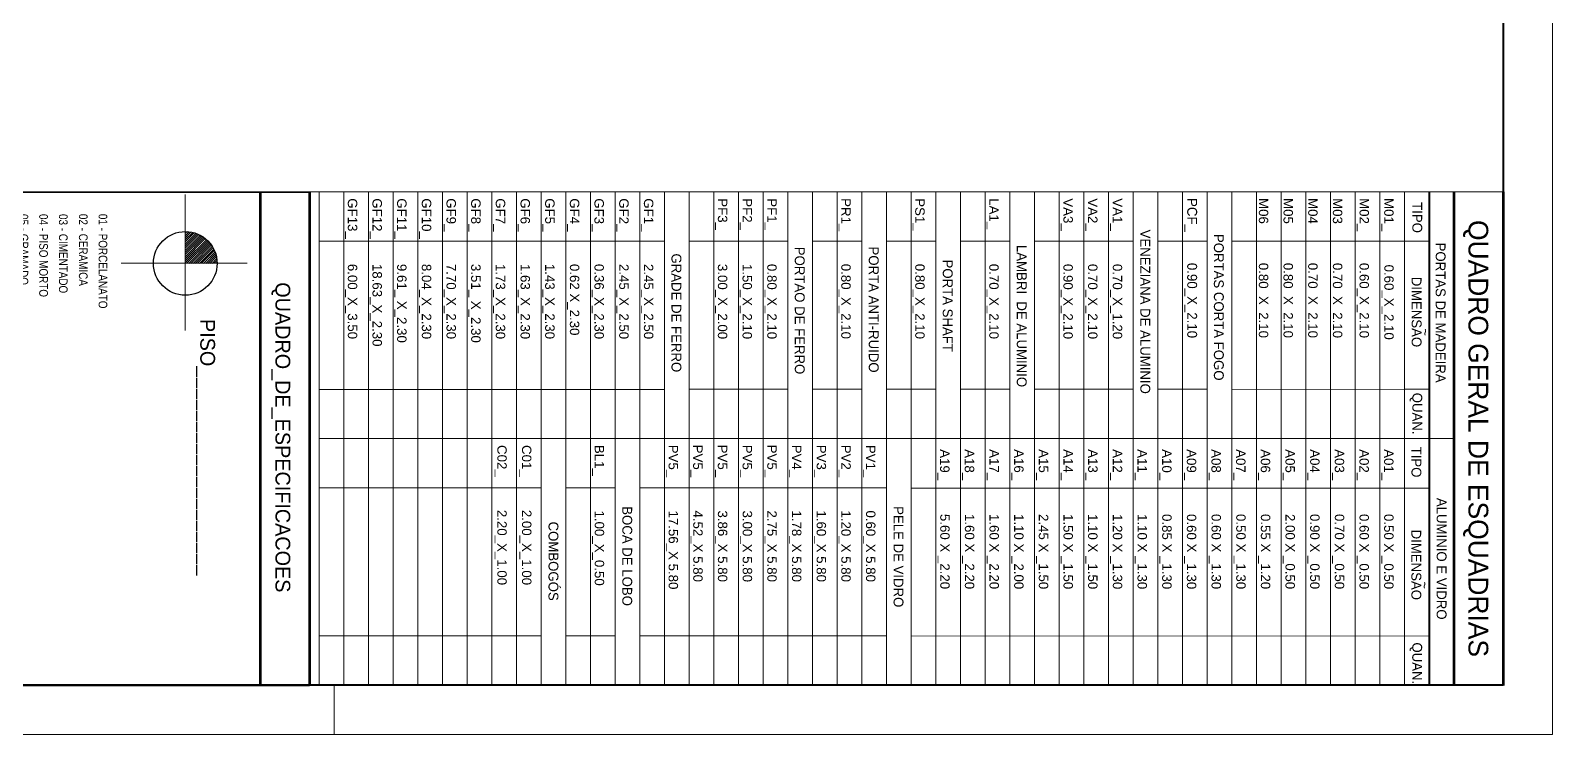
# Model space of a CAD drawing. Header units: metres. Extents: x -62 to 23, y -77 to 42.
# Drawn here: x -8.58 to 22.28, y -76.95 to -62.68 of the extents above; entities that cross this region are included whole.
import ezdxf
from ezdxf.enums import TextEntityAlignment as Align

# ---------------------------------------------------------------- set-up
doc = ezdxf.new("R2010")
doc.units = ezdxf.units.M
doc.header["$MEASUREMENT"] = 0
for name, color, linetype, lineweight in [('00-EDIFICACOES TÉRREO', 7, 'Continuous', 0), ('Level 3', 7, 'Continuous', 0), ('Level 63', 7, 'Continuous', 0)]:
    doc.layers.add(name, color=color, linetype=linetype, lineweight=lineweight)
doc.styles.add('Style-INTL_ENGINEERING', font='INTL_ENGINEERING.shx')

# ---------------------------------------------------------------- blocks, each defined once
blk = doc.blocks.new('*U336')
at = {"layer": 'Level 3', "color": 131, "linetype": 'Continuous', "lineweight": 0}
for p, q in [((-0.00126, -0.0128), (-0.00125, 0.0128)), ((-0.01464, 0.00023), (0.01268, 0.00022)), ((-0.00728, 0.00023), (-0.00767, -0.00018)), ((-0.00684, 0.00024), (-0.00763, -0.00057)), ((-0.00642, 0.00022), (-0.00757, -0.00094)), ((-0.006, 0.00023), (-0.00752, -0.00129)), ((-0.00557, 0.00023), (-0.00741, -0.00161)), ((-0.00515, 0.00023), (-0.00732, -0.00195)), ((-0.00472, 0.00023), (-0.0072, -0.00225)), ((-0.0043, 0.00023), (-0.00705, -0.00255)), ((-0.00387, 0.00023), (-0.00691, -0.00282)), ((-0.00346, 0.00022), (-0.00678, -0.00309)), ((-0.00303, 0.00022), (-0.00659, -0.00336)), ((-0.00259, 0.00023), (-0.00642, -0.00358)), ((-0.00217, 0.00023), (-0.00625, -0.00386)), ((-0.00176, 0.00023), (-0.00604, -0.00407)), ((-0.00134, 0.00023), (-0.00583, -0.00429)), ((-0.00123, -0.0001), (-0.00564, -0.0045)), ((-0.00123, -0.00053), (-0.0054, -0.0047)), ((-0.00123, -0.00095), (-0.00517, -0.00489)), ((-0.00125, -0.0014), (-0.00491, -0.00509)), ((-0.00123, -0.00181), (-0.00468, -0.00523)), ((-0.00123, -0.00223), (-0.0044, -0.00539)), ((-0.00124, -0.00266), (-0.00411, -0.00554)), ((-0.00124, -0.00309), (-0.00383, -0.00566)), ((-0.00123, -0.00351), (-0.00353, -0.0058)), ((-0.00123, -0.00394), (-0.00321, -0.00591)), ((-0.00125, -0.00436), (-0.0029, -0.00601)), ((-0.00124, -0.00478), (-0.00255, -0.0061)), ((-0.00123, -0.00521), (-0.00217, -0.00616)), ((-0.00124, -0.00563), (-0.00181, -0.0062)), ((-0.00123, -0.00605), (-0.00142, -0.00621))]:
    blk.add_line(p, q, dxfattribs=at)
at = {"layer": 'Level 3', "color": 131, "linetype": 'Continuous', "lineweight": 13}
blk.add_line((0.00581, 0.00022), (0.00581, 0.00025), dxfattribs=at)
at = {"layer": 'Level 3', "color": 131, "linetype": 'Continuous', "lineweight": 0, "flags": 128}
blk.add_lwpolyline([(-0.00124, 0.00023), (-0.00124, -0.00623), (-0.00125, -0.00622, -0.414523), (-0.0077, 0.00022), (-0.00768, 0.00023)], format="xyb", close=True, dxfattribs=at)
at = {"layer": 'Level 3', "color": 131, "linetype": 'Continuous', "lineweight": 30}
blk.add_circle((-0.00126, 0.00023), 0.00645, dxfattribs=at)
blk = doc.blocks.new('*U337')
at = {"layer": 'Level 3', "color": 131, "linetype": 'Continuous', "lineweight": 0}
for p, q in [((-0.00017, -0.01279), (-0.00016, 0.01281)), ((-0.00019, 0.00567), (0.00075, 0.0066)), ((-0.00019, 0.00523), (0.00113, 0.00653)), ((-0.00019, 0.00482), (0.00147, 0.00646)), ((-0.00019, 0.00438), (0.00181, 0.00636)), ((-0.00019, 0.00396), (0.00211, 0.00625)), ((-0.00018, 0.0065), (-0.00001, 0.00666)), ((-0.00018, 0.00609), (0.0004, 0.00665)), ((-0.0002, 0.00139), (0.00375, 0.00534)), ((-0.00019, 0.00311), (0.00269, 0.006)), ((-0.00019, 0.00225), (0.00325, 0.00567)), ((-0.00019, 0.00183), (0.00349, 0.00551)), ((-0.00019, 0.00097), (0.00398, 0.00513)), ((-0.00018, 0.00354), (0.00241, 0.00611)), ((-0.00018, 0.00269), (0.00297, 0.00583)), ((-0.00018, 0.00057), (0.0042, 0.00495)), ((-0.00009, 0.00021), (0.00441, 0.00474)), ((0.00032, 0.00023), (0.00461, 0.00451)), ((0.00075, 0.00021), (0.00483, 0.00429)), ((0.00117, 0.00023), (0.00499, 0.00403)), ((0.00161, 0.00023), (0.00517, 0.0038)), ((0.00204, 0.00025), (0.00535, 0.00353)), ((0.00245, 0.00021), (0.00549, 0.00328)), ((0.01377, 0.00023), (-0.01381, 0.00021)), ((0.00287, 0.00022), (0.00565, 0.00299)), ((0.00329, 0.00024), (0.00577, 0.0027)), ((0.00373, 0.00022), (0.00589, 0.00239)), ((0.00415, 0.00022), (0.00599, 0.00207)), ((0.00457, 0.00023), (0.00609, 0.00174)), ((0.00501, 0.00021), (0.00615, 0.00138)), ((0.00541, 0.00021), (0.00623, 0.00103)), ((0.00585, 0.00025), (0.00625, 0.00066))]:
    blk.add_line(p, q, dxfattribs=at)
at = {"layer": 'Level 3', "color": 131, "linetype": 'Continuous', "lineweight": 13}
blk.add_line((-0.00723, 0.00021), (-0.00722, 0.00023), dxfattribs=at)
at = {"layer": 'Level 3', "color": 131, "linetype": 'Continuous', "lineweight": 0, "extrusion": (0, 0, -1), "flags": 128}
blk.add_lwpolyline([(0.00016, 0.00022), (0.00019, 0.00667), (0.0002, 0.00668, 0.414523), (-0.00626, 0.00023), (-0.00627, 0.00023)], format="xyb", close=True, dxfattribs=at)
at = {"layer": 'Level 3', "color": 131, "linetype": 'Continuous', "lineweight": 30, "extrusion": (0, 0, -1)}
blk.add_circle((0.00019, 0.00024), 0.00645, dxfattribs=at)
blk = doc.blocks.new('*U338')
at = {"layer": 'Level 3', "color": 131, "linetype": 'Continuous', "lineweight": 0}
for p, q in [((-0.00129, -0.01279), (-0.00129, 0.01282)), ((-0.00127, 0.00395), (-0.00357, 0.00623)), ((-0.00127, 0.00437), (-0.00327, 0.00635)), ((-0.00128, 0.00479), (-0.00293, 0.00646)), ((-0.00127, 0.00521), (-0.00259, 0.00654)), ((-0.00128, 0.00565), (-0.00221, 0.0066)), ((-0.00127, 0.00607), (-0.00186, 0.00663)), ((-0.00128, 0.00649), (-0.00145, 0.00665)), ((-0.00391, 0.00021), (-0.00695, 0.00326)), ((-0.0035, 0.00021), (-0.00681, 0.00353)), ((-0.00307, 0.00021), (-0.00663, 0.0038)), ((-0.00266, 0.00021), (-0.00646, 0.00403)), ((-0.00222, 0.00021), (-0.00629, 0.0043)), ((-0.0018, 0.00021), (-0.00607, 0.00451)), ((-0.00137, 0.00023), (-0.00588, 0.00473)), ((-0.00127, 0.00055), (-0.00567, 0.00493)), ((-0.00128, 0.00098), (-0.00542, 0.00515)), ((-0.00127, 0.00139), (-0.00522, 0.00533)), ((-0.00128, 0.00181), (-0.00495, 0.00551)), ((-0.00127, 0.00225), (-0.00472, 0.00568)), ((-0.00128, 0.00267), (-0.00443, 0.00583)), ((-0.00127, 0.0031), (-0.00417, 0.00598)), ((-0.00127, 0.00352), (-0.00387, 0.0061)), ((-0.01468, 0.00021), (0.01265, 0.00021)), ((-0.00731, 0.00022), (-0.00772, 0.00061)), ((-0.00688, 0.00022), (-0.00768, 0.00101)), ((-0.00646, 0.00022), (-0.00762, 0.00137)), ((-0.00603, 0.00021), (-0.00755, 0.00173)), ((-0.0056, 0.00022), (-0.00745, 0.00205)), ((-0.00518, 0.00022), (-0.00735, 0.00239)), ((-0.00475, 0.00021), (-0.00724, 0.0027)), ((-0.00434, 0.00021), (-0.00712, 0.00299))]:
    blk.add_line(p, q, dxfattribs=at)
at = {"layer": 'Level 3', "color": 131, "linetype": 'Continuous', "lineweight": 13}
blk.add_line((0.00576, 0.00021), (0.00576, 0.00024), dxfattribs=at)
at = {"layer": 'Level 3', "color": 131, "linetype": 'Continuous', "lineweight": 0, "extrusion": (0, 0, -1), "flags": 128}
blk.add_lwpolyline([(0.0013, 0.00022), (0.00128, 0.00669), (0.00129, 0.00667, -0.414523), (0.00774, 0.00022), (0.00774, 0.00021)], format="xyb", close=True, dxfattribs=at)
at = {"layer": 'Level 3', "color": 131, "linetype": 'Continuous', "lineweight": 30, "extrusion": (0, 0, -1)}
blk.add_circle((0.0013, 0.00022), 0.00645, dxfattribs=at)
blk = doc.blocks.new('*U335')
at = {"layer": 'Level 3', "color": 131, "linetype": 'Continuous', "lineweight": 13}
for p, q in [((-0.05, -0.08064), (-0.05, 0.08064)), ((0.05, -0.08063), (0.04999, 0.08061))]:
    blk.add_line(p, q, dxfattribs=at)
at = {"layer": 'Level 3', "color": 131, "linetype": 'Continuous', "lineweight": 140}
for p, q in [((-0.05, 0.08064), (0.04986, 0.08062)), ((-0.05, 0.07063), (0.04986, 0.07061)), ((-0.05, -0.08064), (0.05001, -0.08063))]:
    blk.add_line(p, q, dxfattribs=at)
at = {"layer": 'Level 3', "color": 131, "linetype": 'Continuous', "lineweight": 0}
blk.add_line((-0.0223, -0.0464), (-0.04962, -0.0464), dxfattribs=at)
at = {"layer": 'Level 3', "color": 131, "linetype": 'Continuous', "lineweight": 30, "extrusion": (0, 0, -1), "xscale": 1.000000000173473, "yscale": 1.000000000173473, "zscale": 1.000000000173473, "rotation": 359.9989327811293}
for name, p in [('*U337', (0.03585, 0.05522)), ('*U338', (0.03697, 0.00127))]:
    blk.add_blockref(name, p, dxfattribs=at)
at = {"layer": 'Level 3', "color": 131, "linetype": 'Continuous', "lineweight": 30, "xscale": 1.000000000097578, "yscale": 1.000000000097578, "zscale": 1.000000000097578, "rotation": 0.0008004141529982}
blk.add_blockref('*U336', (-0.03387, -0.04662), dxfattribs=at)
at = {"layer": 'Level 3', "color": 131, "linetype": 'Continuous', "lineweight": 13, "style": 'Style-INTL_ENGINEERING'}
for s, height, width, p in [('01 - PORCELANATO', 0.0017599, 0.852311, (-0.04569, 0.03789)), ('02 - CERAMICA', 0.0017599, 0.852341, (-0.04569, 0.0339)), ('03 - CIMENTADO', 0.0017599, 0.852341, (-0.04566, 0.02985)), ('04 - PISO MORTO', 0.0017599, 0.852341, (-0.04567, 0.02585)), ('05 - GRAMADO', 0.0017599, 0.852341, (-0.04566, 0.02186)), ('06 - PEDRA PORTUGUESA COM DETALHES', 0.0017598, 0.85237, (-0.04565, 0.01787)), ('01 - PORCELANATO', 0.0017599, 0.852311, (-0.04564, -0.01602)), ('02 - CERAMICA', 0.0017599, 0.852311, (-0.04576, -0.01994)), ('03 - TEXTURA ACRILICA', 0.0017599, 0.852311, (-0.04577, -0.02395)), ('04 - PINTURA ACRILICA', 0.0017599, 0.852311, (-0.04567, -0.02809)), ('01 - CONCRETO APARENTE', 0.0017599, 0.852311, (-0.04511, -0.06523)), ('02 - PINTURA LÁTEX SOBRE FORRO DE GESSO', 0.0017599, 0.852341, (-0.04498, -0.06931))]:
    blk.add_text(s, height=height, rotation=0.0007, dxfattribs=dict(at, width=width)).set_placement(p)
at = {"layer": 'Level 3', "color": 131, "linetype": 'Continuous', "lineweight": 40, "style": 'Style-INTL_ENGINEERING'}
for tag, p in [('*U339_358412', (-0.03183, 0.07374)), ('*U339_358413', (-0.02439, 0.0585)), ('*U339_358453', (-0.02435, 0.00371)), ('*U339_358454', (-0.02428, -0.04363))]:
    blk.add_attdef(tag, p, '', height=0.003, rotation=0.0007, dxfattribs=at)
blk = doc.blocks.new('*U339')
at = {"layer": '00-EDIFICACOES TÉRREO', "color": 2, "linetype": 'Continuous', "lineweight": 140}
for p, q in [((-0.05, 0.12099), (0.05, 0.12099)), ((-0.05, 0.11099), (0.05, 0.11099)), ((-0.05001, -0.121), (0.04999, -0.121))]:
    blk.add_line(p, q, dxfattribs=at)
at = {"layer": '00-EDIFICACOES TÉRREO', "color": 2, "linetype": 'Continuous', "lineweight": 13}
for p, q in [((-0.05, 0.11099), (0.03, 0.11099)), ((-0.00001, 0.11099), (-0.00001, -0.11901)), ((-0.04, 0.10599), (-0.04001, 0.10099)), ((-0.01001, 0.10599), (-0.01001, 0.10099)), ((0.01, 0.10599), (0.01, 0.00099)), ((0.04, 0.10599), (0.03999, 0.00099)), ((-0.05, 0.10099), (0.04999, 0.10098)), ((-0.04001, 0.06599), (-0.04001, 0.10099)), ((-0.01, 0.06599), (-0.01001, 0.10099)), ((-0.05, 0.09599), (0.04999, 0.09598)), ((-0.05, 0.09099), (0.04999, 0.09099)), ((-0.05, 0.08598), (0.05, 0.08599)), ((-0.05, 0.08098), (0.05, 0.08099)), ((-0.05, 0.07598), (0.05, 0.07599)), ((-0.05001, 0.07099), (0.05, 0.07098)), ((-0.05001, 0.06599), (0.05, 0.06599)), ((-0.05001, 0.06099), (0.04999, 0.06098)), ((-0.04001, 0.05098), (-0.04001, 0.06098)), ((-0.01001, 0.05098), (-0.01001, 0.06098)), ((-0.05001, 0.05599), (0.04999, 0.05599)), ((-0.05, 0.05098), (0.04999, 0.05099)), ((-0.05, 0.04599), (0.05, 0.04599)), ((-0.04002, 0.02597), (-0.04002, 0.04599)), ((-0.01002, 0.02598), (-0.01002, 0.04599)), ((-0.05, 0.04099), (0.05, 0.04098)), ((-0.05, 0.03599), (0.05, 0.03599)), ((-0.05, 0.03099), (0.05, 0.03099)), ((-0.05, 0.02599), (0.05, 0.02599)), ((-0.05, 0.02098), (0.05, 0.02099)), ((-0.04002, 0.01098), (-0.04002, 0.02097)), ((-0.01002, 0.01098), (-0.01002, 0.02096)), ((-0.05, 0.01599), (0.05, 0.01597)), ((-0.05001, 0.01099), (0.05, 0.01099)), ((-0.05, 0.00599), (0.04999, 0.00599)), ((-0.04001, -0.00403), (-0.04001, 0.00597)), ((-0.01002, -0.00403), (-0.01002, 0.00596)), ((-0.05, 0.00098), (0.05, 0.00099)), ((-0.05, -0.00401), (0.04999, -0.00401)), ((0.00997, -0.05401), (0.00997, -0.004)), ((0.03998, -0.05401), (0.03997, -0.004)), ((-0.05001, -0.00901), (0.05, -0.00901)), ((-0.04003, -0.01903), (-0.04003, -0.00903)), ((-0.01003, -0.01903), (-0.01003, -0.00904)), ((-0.05001, -0.01401), (0.05, -0.01402)), ((-0.05001, -0.01901), (0.04999, -0.01901)), ((-0.05001, -0.024), (0.04999, -0.02401)), ((-0.04001, -0.044), (-0.04, -0.02403)), ((-0.01001, -0.04401), (-0.01001, -0.02404)), ((-0.05001, -0.029), (0.04999, -0.02901)), ((-0.05001, -0.03401), (0.05, -0.03401)), ((-0.05, -0.039), (0.05, -0.03902)), ((-0.05, -0.044), (0.05, -0.04402)), ((-0.05, -0.049), (0.05, -0.04901)), ((-0.04001, -0.11901), (-0.04, -0.04903)), ((-0.00999, -0.11901), (-0.01, -0.04904)), ((-0.05, -0.054), (0.05, -0.05401)), ((-0.05, -0.059), (0.05, -0.05901)), ((0.00998, -0.06901), (0.00998, -0.05899)), ((0.03998, -0.06902), (0.03998, -0.059)), ((-0.05001, -0.06401), (0.05, -0.06401)), ((-0.05, -0.069), (0.05001, -0.06902)), ((-0.05001, -0.07401), (0.05001, -0.07402)), ((0.00999, -0.11901), (0.00999, -0.07399)), ((0.03999, -0.11901), (0.03998, -0.07399)), ((-0.05001, -0.079), (0.04999, -0.07901)), ((-0.05001, -0.08402), (0.05, -0.08401)), ((-0.05001, -0.089), (0.05, -0.08902)), ((-0.05001, -0.09401), (0.05, -0.09402)), ((-0.05001, -0.09901), (0.04999, -0.09901)), ((-0.05001, -0.10402), (0.05, -0.10402)), ((-0.05001, -0.10901), (0.05, -0.10903)), ((-0.05002, -0.11401), (0.05, -0.11403)), ((-0.05001, -0.11901), (0.04998, -0.11901))]:
    blk.add_line(p, q, dxfattribs=at)
at = {"layer": '00-EDIFICACOES TÉRREO', "color": 2, "linetype": 'Continuous', "lineweight": 40}
blk.add_line((-0.05, 0.10597), (0.05, 0.10599), dxfattribs=at)
at = {"layer": '00-EDIFICACOES TÉRREO', "color": 2, "linetype": 'Continuous', "lineweight": 40, "style": 'Style-INTL_ENGINEERING'}
blk.add_text('QUADRO GERAL DE ESQUADRIAS', height=0.0039998, rotation=359.9993, dxfattribs=at).set_placement((-0.00003, 0.11596), align=Align.MIDDLE_CENTER)
at = {"layer": '00-EDIFICACOES TÉRREO', "color": 2, "linetype": 'Continuous', "lineweight": 0, "style": 'Style-INTL_ENGINEERING'}
for s, height, p in [('PORTAS DE MADEIRA', 0.0019999, (-0.03974, 0.10731)), ('ALUMINIO E VIDRO', 0.0019999, (0.012, 0.10751)), ('PORTAS CORTA FOGO', 0.0019999, (-0.04149, 0.06235)), ('VENEZIANA DE ALUMINIO', 0.0019999, (-0.04237, 0.04744)), ('LAMBRI  DE ALUMINIO', 0.002, (-0.03927, 0.0224)), ('PORTA SHAFT', 0.002, (-0.03631, 0.0074)), ('PELE DE VIDRO', 0.002, (0.01368, -0.00258)), ('PORTA ANTI-RUIDO', 0.002, (-0.03895, -0.0076)), ('PORTAO DE FERRO', 0.002, (-0.0389, -0.0226)), ('GRADE DE FERRO', 0.002, (-0.03754, -0.0476)), ('BOCA DE LOBO', 0.002, (0.01369, -0.05757)), ('COMBOGÓS', 0.002, (0.0168, -0.07253))]:
    blk.add_text(s, height=height, rotation=359.9993, dxfattribs=at).set_placement(p)
at = {"layer": '00-EDIFICACOES TÉRREO', "color": 2, "linetype": 'Continuous', "lineweight": 13, "style": 'Style-INTL_ENGINEERING'}
for s, height, p in [('~', 0.002, (-0.02236, 0.10423)), ('~', 0.002, (0.02891, 0.10408)), ('TIPO', 0.002, (-0.04794, 0.10258)), ('DIMENSAO', 0.002, (-0.03281, 0.10244)), ('QUAN.', 0.002, (-0.00931, 0.10258)), ('TIPO', 0.002, (0.00162, 0.1024)), ('DIMENSAO', 0.002, (0.01844, 0.10238)), ('QUAN.', 0.002, (0.0413, 0.10256)), ('0.90_X_2.10', 0.0020099, (-0.03563, 0.05694))]:
    blk.add_text(s, height=height, rotation=359.9993, dxfattribs=at).set_placement(p)
for s, height, width, p in [('0.60_X_2.10', 0.0019083, 1.052633, (-0.03528, 0.09689)), ('0.50 X _0.50', 0.0019099, 1.0524, (0.01526, 0.09686)), ('0.60_X_2.10', 0.0019083, 1.052633, (-0.03563, 0.09187)), ('0.60 X _0.50', 0.0019099, 1.052433, (0.01526, 0.09186)), ('0.70_X_2.10', 0.0019083, 1.052633, (-0.03563, 0.08647)), ('0.70 X _0.50', 0.0019099, 1.052433, (0.01526, 0.08686)), ('0.70_X_2.10', 0.0019083, 1.052633, (-0.03564, 0.08146)), ('0.90 X _0.50', 0.0019099, 1.0524, (0.01526, 0.08186)), ('0.80_X_2.10', 0.0019083, 1.052633, (-0.03564, 0.07646)), ('2.00 X _0.50', 0.0019099, 1.052433, (0.01526, 0.07686)), ('0.80_X_2.10', 0.0019083, 1.052633, (-0.03564, 0.07146)), ('0.55 X _1.20', 0.0019099, 1.052433, (0.01526, 0.07187)), ('0.50 X _1.30', 0.0019098, 1.052466, (0.01526, 0.06688)), ('0.60 X _1.30', 0.0019098, 1.052466, (0.01526, 0.06187)), ('0.60 X _1.30', 0.0019098, 1.052466, (0.01527, 0.05687)), ('0.85 X _1.30', 0.0019098, 1.052466, (0.01527, 0.05187)), ('1.10 X _1.30', 0.0019098, 1.052466, (0.01527, 0.04687)), ('0.70_X_1.20', 0.0019099, 1.052433, (-0.03542, 0.04185)), ('1.20 X _1.30', 0.0019098, 1.052466, (0.01528, 0.04186)), ('0.70_X_2.10', 0.0019099, 1.052433, (-0.03542, 0.03684)), ('1.10 X _1.50', 0.0019098, 1.052466, (0.01527, 0.03685)), ('0.90_X_2.10', 0.0019099, 1.052433, (-0.03542, 0.03184)), ('1.50 X _1.50', 0.0019099, 1.052433, (0.01527, 0.03186)), ('2.45 X _1.50', 0.0019099, 1.052433, (0.01527, 0.02686)), ('1.10 X _2.00', 0.0019098, 1.052466, (0.01527, 0.02186)), ('0.70_X_2.10', 0.0019099, 1.052433, (-0.03544, 0.01681)), ('1.60 X _2.20', 0.0019099, 1.052433, (0.01526, 0.01686)), ('1.60 X _2.20', 0.0019099, 1.052433, (0.01526, 0.01187)), ('5.60 X _2.20', 0.0019099, 1.052433, (0.01525, 0.00688)), ('0.80_X_2.10', 0.0019099, 1.052433, (-0.03544, 0.00181)), ('0.60_X 5.80', 0.0019099, 1.052433, (0.01455, -0.00817)), ('0.80_X_2.10', 0.0019099, 1.052433, (-0.03545, -0.01319)), ('1.20_X 5.80', 0.0019099, 1.052433, (0.01455, -0.01318)), ('1.60_X 5.80', 0.0019099, 1.052433, (0.01455, -0.01818)), ('1.78_X 5.80', 0.0019099, 1.052433, (0.01455, -0.02318)), ('0.80_X_2.10', 0.0019099, 1.052433, (-0.03542, -0.02819)), ('2.75_X 5.80', 0.0019099, 1.052433, (0.01455, -0.02818)), ('1.50_X_2.10', 0.0019099, 1.052433, (-0.03542, -0.0332)), ('3.00_X 5.80', 0.0019099, 1.052433, (0.01456, -0.03317)), ('3.00_X_2.00', 0.0019099, 1.052433, (-0.03542, -0.0382)), ('3.86_X 5.80', 0.0019099, 1.052433, (0.01455, -0.03819)), ('4.52_X 5.80', 0.0019099, 1.052433, (0.01455, -0.04319)), ('17.56_X 5.80', 0.0019099, 1.052433, (0.01456, -0.04818)), ('2.45_X_2.50', 0.0019099, 1.052433, (-0.03542, -0.05319)), ('2.45_X_2.50', 0.0019099, 1.052433, (-0.03542, -0.0582)), ('0.36_X_2.30', 0.0019098, 1.052466, (-0.03542, -0.06322)), ('1.00_X_0.50', 0.0019099, 1.052433, (0.01456, -0.06316)), ('0.62 X_2.30', 0.0019098, 1.052466, (-0.03542, -0.0682)), ('1.43_X_2.30', 0.0019098, 1.052466, (-0.03543, -0.07321)), ('1.63_X_2.30', 0.0019098, 1.052466, (-0.03542, -0.0782)), ('2.00_X_1.00', 0.0019099, 1.052433, (0.01443, -0.0779)), ('1.73_X_2.30', 0.0019098, 1.052466, (-0.03542, -0.08322)), ('2.20_X_1.00', 0.0019099, 1.052433, (0.01443, -0.08291)), ('3.51_ X_2.30', 0.0019098, 1.052466, (-0.03542, -0.08821)), ('7.70_X_2.30', 0.0019098, 1.052466, (-0.03543, -0.09321)), ('8.04_X_2.30', 0.0019098, 1.052466, (-0.03542, -0.09821)), ('9.61_ X_2.30', 0.0019098, 1.052466, (-0.03542, -0.10322)), ('18.63_X_2.30', 0.0019098, 1.052466, (-0.03542, -0.10821)), ('6.00_X_3.50', 0.0019098, 1.052466, (-0.03543, -0.11321))]:
    blk.add_text(s, height=height, dxfattribs=dict(at, width=width)).set_placement(p)
for tag, p, width in [('*U343_358616', (-0.04877, 0.09687), 1.052633), ('*U343_358622', (0.00213, 0.09685), 1.052633), ('*U343_358621', (-0.04876, 0.09187), 1.052633), ('*U343_358623', (0.00213, 0.09185), 1.052633), ('*U343_358618', (-0.04876, 0.08647), 1.052633), ('*U343_358624', (0.00213, 0.08685), 1.052633), ('*U343_358658', (-0.04877, 0.08146), 1.052633), ('*U343_358625', (0.00214, 0.08186), 1.052633), ('*U343_358698', (-0.04877, 0.07646), 1.052633), ('*U343_358626', (0.00214, 0.07685), 1.052633), ('*U343_358696', (-0.04877, 0.07146), 1.052633), ('*U343_358627', (0.00214, 0.07185), 1.052633), ('*U343_358628', (0.00213, 0.06685), 1.052633), ('*U343_358629', (0.00213, 0.06185), 1.052633), ('*U343_358630', (0.00213, 0.05686), 1.052633), ('*U343_358631', (0.00213, 0.05186), 1.052633), ('*U343_358632', (0.00213, 0.04686), 1.052633), ('*U343_358643', (-0.04872, 0.04185), 1.052633), ('*U343_358633', (0.00213, 0.04186), 1.052633), ('*U343_358647', (-0.04872, 0.03684), 1.052633), ('*U343_358634', (0.00213, 0.03686), 1.052633), ('*U343_358649', (-0.04872, 0.03184), 1.052633), ('*U343_358635', (0.00213, 0.03186), 1.052633), ('*U343_358636', (0.00213, 0.02686), 1.052633), ('*U343_358637', (0.00213, 0.02186), 1.052633), ('*U343_358659', (-0.04874, 0.01681), 1.0524), ('*U343_358638', (0.00213, 0.01686), 1.052633), ('*U343_358639', (0.00213, 0.01185), 1.052633), ('*U343_358640', (0.00213, 0.00685), 1.052633), ('*U343_358664', (-0.04874, 0.00181), 1.0524), ('*U343_358686', (0.00125, -0.00817), 1.0524), ('*U343_358699', (-0.04875, -0.01319), 1.052433), ('*U343_358691', (0.00123, -0.01317), 1.0524), ('*U343_358692', (0.00124, -0.01818), 1.0524), ('*U343_358693', (0.00123, -0.02318), 1.0524), ('*U343_358669', (-0.04872, -0.02819), 1.0524), ('*U343_358694', (0.00122, -0.02819), 1.0524), ('*U343_358671', (-0.04872, -0.0332), 1.0524), ('*U343_358727', (0.00123, -0.03319), 1.0524), ('*U343_358673', (-0.04872, -0.0382), 1.0524), ('*U343_358728', (0.00122, -0.03821), 1.0524), ('*U343_358729', (0.00122, -0.04321), 1.0524), ('*U343_358730', (0.00123, -0.04819), 1.0524), ('*U343_358704', (-0.04872, -0.05319), 1.052433), ('*U343_358706', (-0.04872, -0.0582), 1.052433), ('*U343_358747', (-0.04872, -0.06322), 1.052466), ('*U343_358678', (0.00126, -0.06316), 1.052433), ('*U343_358749', (-0.04872, -0.0682), 1.052466), ('*U343_358750', (-0.04873, -0.07321), 1.052466), ('*U343_358752', (-0.04872, -0.0782), 1.052466), ('*U343_358641', (0.00129, -0.07791), 1.052633), ('*U343_358754', (-0.04872, -0.08322), 1.052466), ('*U343_358645', (0.00129, -0.08291), 1.052633), ('*U343_358756', (-0.04872, -0.08821), 1.052466), ('*U343_358758', (-0.04873, -0.09321), 1.052466), ('*U343_358760', (-0.04872, -0.09821), 1.052466), ('*U343_358762', (-0.04872, -0.10322), 1.052466), ('*U343_358764', (-0.04872, -0.10821), 1.052466), ('*U343_358766', (-0.04873, -0.11321), 1.052466)]:
    blk.add_attdef(tag, p, '', height=0.00191, dxfattribs=dict(at, width=width))
blk.add_attdef('*U343_358551', (-0.04877, 0.05694), '', height=0.00201, rotation=359.9993, dxfattribs=at)

msp = doc.modelspace()

# ---------------------------------------------------------------- linework, layer by layer
at = {"layer": 'Level 63', "color": 131, "linetype": 'Continuous', "lineweight": 40}
for p, q in [((21.2805, 39.4515), (21.2795, -75.9495)), ((21.2795, -75.9495), (-60.8215, -75.9485))]:
    msp.add_line(p, q, dxfattribs=at)
at = {"layer": 'Level 63', "color": 131, "linetype": 'Continuous', "lineweight": 13}
msp.add_line((-2.4215, -76.9485), (-2.4215, -75.9485), dxfattribs=at)
at = {"layer": 'Level 63', "color": 131, "linetype": 'Continuous', "lineweight": 0, "flags": 128}
msp.add_lwpolyline([(22.2795, -76.9485), (22.2795, 41.9525), (-61.8205, 41.9525), (-61.8205, -76.9485)], close=True, dxfattribs=at)
at = {"layer": 'Level 63', "color": 131, "linetype": 'Continuous', "lineweight": 13, "flags": 128}
msp.add_lwpolyline([(21.2805, -13.2486), (21.2805, -65.9487), (-60.8219, -65.9487), (-60.8219, -13.2486)], close=True, dxfattribs=at)

# ---------------------------------------------------------------- block references
at = {"layer": '00-EDIFICACOES TÉRREO', "color": 2, "linetype": 'Continuous', "lineweight": 13, "xscale": 100, "yscale": 100, "zscale": 100, "rotation": 270}
msp.add_blockref('*U339', (9.1795, -70.9515), dxfattribs=at).add_auto_attribs({'*U343_358551': 'PCF_', '*U343_358616': 'M01_', '*U343_358618': 'M03_', '*U343_358621': 'M02_', '*U343_358622': 'A01_', '*U343_358623': 'A02_', '*U343_358624': 'A03_', '*U343_358625': 'A04_', '*U343_358626': 'A05_', '*U343_358627': 'A06_', '*U343_358628': 'A07_', '*U343_358629': 'A08_', '*U343_358630': 'A09_', '*U343_358631': 'A10_', '*U343_358632': 'A11_', '*U343_358633': 'A12_', '*U343_358634': 'A13_', '*U343_358635': 'A14_', '*U343_358636': 'A15_', '*U343_358637': 'A16_', '*U343_358638': 'A17_', '*U343_358639': 'A18_', '*U343_358640': 'A19_', '*U343_358641': 'C01_', '*U343_358643': 'VA1_', '*U343_358645': 'C02_', '*U343_358647': 'VA2_', '*U343_358649': 'VA3_', '*U343_358658': 'M04_', '*U343_358659': 'LA1_', '*U343_358664': 'PS1_', '*U343_358669': 'PF1_', '*U343_358671': 'PF2_', '*U343_358673': 'PF3_', '*U343_358678': 'BL1_', '*U343_358686': 'PV1_', '*U343_358691': 'PV2_', '*U343_358692': 'PV3_', '*U343_358693': 'PV4_', '*U343_358694': 'PV5_', '*U343_358696': 'M06_', '*U343_358698': 'M05_', '*U343_358699': 'PR1_', '*U343_358704': 'GF1_', '*U343_358706': 'GF2_', '*U343_358727': 'PV5_', '*U343_358728': 'PV5_', '*U343_358729': 'PV5_', '*U343_358730': 'PV5_', '*U343_358747': 'GF3_', '*U343_358749': 'GF4_', '*U343_358750': 'GF5_', '*U343_358752': 'GF6_', '*U343_358754': 'GF7_', '*U343_358756': 'GF8_', '*U343_358758': 'GF9_', '*U343_358760': 'GF10_', '*U343_358762': 'GF11_', '*U343_358764': 'GF12_', '*U343_358766': 'GF13_'})
at = {"layer": 'Level 3', "color": 131, "linetype": 'Continuous', "lineweight": 40, "xscale": 100, "yscale": 100, "zscale": 100, "rotation": 270}
msp.add_blockref('*U335', (-10.9825, -70.9645), dxfattribs=at).add_auto_attribs({'*U339_358412': 'QUADRO_DE_ESPECIFICACOES', '*U339_358413': 'PISO___________________', '*U339_358453': 'PAREDE_____________________', '*U339_358454': 'TETO_____________________'})

doc.saveas('drawing.dxf')
